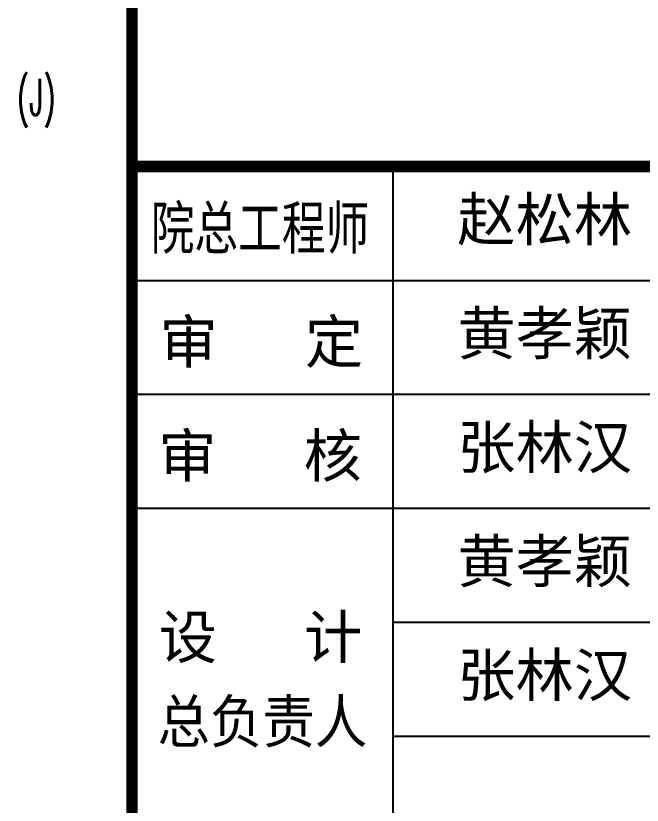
# Model space of a CAD drawing. Header units: millimetres. Extents: x 434053 to 1059003, y -2417481 to 936527.
# Drawn here: x 616693 to 618893, y -2246763 to -2243991 of the extents above; entities that cross this region are included whole.
import ezdxf
from ezdxf.enums import TextEntityAlignment as Align

# ---------------------------------------------------------------- set-up
doc = ezdxf.new("R2010")
doc.units = ezdxf.units.MM
doc.header["$LTSCALE"] = 1000
doc.header["$MEASUREMENT"] = 0
for name, color, linetype in [('PUB_TEXT', 7, 'Continuous'), ('TITEXT', 7, 'Continuous'), ('TITLIN', 7, 'Continuous'), ('图框层', 3, 'Continuous')]:
    doc.layers.add(name, color=color, linetype=linetype)
doc.styles.add('_TCH_DIM', font='SIMPLEX.shx', dxfattribs={"width": 0.8, "height": 3, "bigfont": 'GBCBIG.shx'})
doc.styles.add('TITXV', font='', dxfattribs={"width": 0.8})
doc.styles.get('TITXV').set_extended_font_data('SimSun')

# ---------------------------------------------------------------- blocks, each defined once
blk = doc.blocks.new('asdgdfgsghfdjfh')
at = {"layer": '图框层', "style": 'TITXV'}
for s, p in [('赵松林', (-36, 198)), ('黄孝颖', (-36, 190)), ('张林汉', (-36, 182)), ('黄孝颖', (-36, 174)), ('张林汉', (-36, 166))]:
    blk.add_text(s, height=3, dxfattribs=at).set_placement(p, align=Align.BOTTOM_CENTER)
blk = doc.blocks.new('asdfgafg21GZ_LABEL2')
at = {"layer": 'TITLIN'}
for p, q in [((-46.679, 204.115), (-46.679, 100.493)), ((-65, 196.115), (0, 196.115)), ((-65, 188.115), (0, 188.115)), ((-65, 180.115), (0, 180.115)), ((-46.679, 172.115), (0, 172.115)), ((-46.679, 164.115), (0, 164.115))]:
    blk.add_line(p, q, dxfattribs=at)
at = {"layer": 'TITLIN', "const_width": 0.8}
for points in [[(-65, 224.115), (-65, 0)], [(-65, 204.115), (0, 204.115)]]:
    blk.add_lwpolyline(points, dxfattribs=at)
at = {"layer": 'TITEXT', "style": 'TITXV'}
for s, width, p in [('院总工程师', 0.75, (-63.677, 198.309)), ('总负责人', 0.9, (-63.199, 163.644))]:
    blk.add_text(s, height=3, dxfattribs=dict(at, width=width)).set_placement(p)
for s, p in [('审   定', (-63.056, 190.309)), ('审   核', (-63.15, 182.309)), ('设   计', (-63.116, 169.571))]:
    blk.add_text(s, height=3, dxfattribs=at).set_placement(p)
blk = doc.blocks.new('asdfdfsdh')
at = {"layer": '图框层', "rotation": 270}
for name, xscale, yscale, zscale in [('asdfgafg21GZ_LABEL2', 50.00000001002963, 50.00000001002963, 50.00000001002963), ('asdgdfgsghfdjfh', 50, 50, 50)]:
    blk.add_blockref(name, (500, 500), dxfattribs=dict(at, xscale=xscale, yscale=yscale, zscale=zscale))
blk = doc.blocks.new('ASDFADFGAF')
blk.add_lwpolyline([(0, 28700), (12350, 28700), (12350, 0), (0, 0)], close=True)

msp = doc.modelspace()

# ---------------------------------------------------------------- block references
at = {"rotation": 90}
msp.add_blockref('asdfdfsdh', (620850.9, -2255226.3), dxfattribs=at)
msp.add_blockref('ASDFADFGAF', (604750.9, -2254726.3))

# ---------------------------------------------------------------- texts
at = {"layer": 'PUB_TEXT', "style": '_TCH_DIM', "width": 0.564706}
msp.add_text('(J)', height=127.5, dxfattribs=at).set_placement((616697.4, -2244340.7))

doc.saveas('drawing.dxf')
